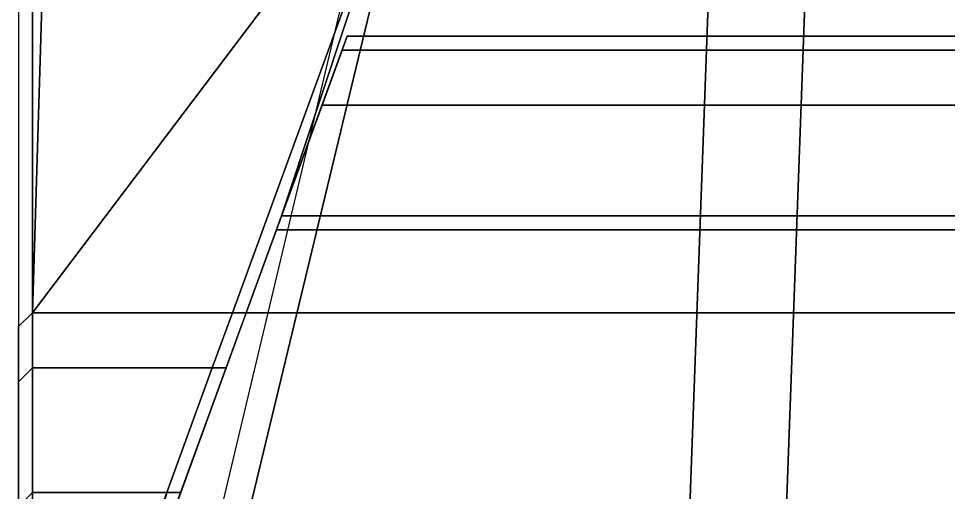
# Model space of a CAD drawing. Header units: millimetres. Extents: x -0.9 to 1, y -2.1 to 9.
# Drawn here: x -0.84 to -0.167, y -0.12 to 0.223 of the extents above; entities that cross this region are included whole.
import ezdxf

# ---------------------------------------------------------------- set-up
doc = ezdxf.new("R2010")
doc.units = ezdxf.units.MM
for name, color, linetype in [('fenders', 6, 'Continuous'), ('frame', 5, 'Continuous'), ('inside', 3, 'Continuous'), ('tent', 4, 'Continuous')]:
    doc.layers.add(name, color=color, linetype=linetype)

msp = doc.modelspace()

# ---------------------------------------------------------------- linework, layer by layer
for points in [[(-0.55, 0.38, 0.58), (-0.68519, 0.01, 0.58), (-0.68519, 0.01, 0.59), (-0.55, 0.38, 0.59)], [(0.55, 0.38, 0.58), (0.68519, 0.01, 0.58), (-0.68519, 0.01, 0.58), (-0.55, 0.38, 0.58)], [(-0.60212, 0.21, 0.8), (-0.67519, 0.01, 0.88), (-0.65327, 0.07, 0.88), (-0.60212, 0.21, 0.85)], [(-0.67519, 0.01, 0.8), (-0.67519, 0.01, 0.88), (-0.60212, 0.21, 0.8), (-0.67519, 0.01, 0.8)], [(-0.60212, 0.21, 0.85), (-0.65327, 0.07, 0.88), (-0.62038, 0.16, 0.88), (-0.60577, 0.2, 0.87)], [(0.60577, 0.2, 0.87), (0.60212, 0.21, 0.85), (-0.60212, 0.21, 0.85), (-0.60577, 0.2, 0.87)], [(0.60212, 0.21, 0.85), (0.60212, 0.21, 0.8), (-0.60212, 0.21, 0.8), (-0.60212, 0.21, 0.85)], [(-0.60577, 0.2, 0.87), (-0.62038, 0.16, 0.88), (0.62038, 0.16, 0.88), (0.60577, 0.2, 0.87)], [(-0.62038, 0.16, 0.88), (-0.65327, 0.07, 0.88), (0.65327, 0.07, 0.88), (0.62038, 0.16, 0.88)], [(-0.64962, 0.08, 0.8), (-0.64962, 0.08, 0.59), (-0.67519, 0.01, 0.59), (-0.67519, 0.01, 0.8)], [(0.64962, 0.08, 0.8), (0.64962, 0.08, 0.59), (-0.64962, 0.08, 0.59), (-0.64962, 0.08, 0.8)], [(-0.65327, 0.07, 0.88), (-0.67519, 0.01, 0.88), (0.67519, 0.01, 0.88), (0.65327, 0.07, 0.88)], [(-0.67519, 0.01, 0.88), (-0.73, -0.14, 0.865), (0.73, -0.14, 0.865), (0.67519, 0.01, 0.88)], [(-0.73, -0.14, 0.8), (-0.73, -0.14, 0.865), (-0.67519, 0.01, 0.88), (-0.73, -0.14, 0.8)], [(-0.73, -0.14, 0.8), (-0.67519, 0.01, 0.88), (-0.67519, 0.01, 0.8), (-0.73, -0.14, 0.8)], [(-0.73, -0.14, 0.8), (-0.67519, 0.01, 0.8), (-0.73, -0.14, 0.76), (-0.73, -0.14, 0.8)], [(-0.73, -0.14, 0.76), (-0.67519, 0.01, 0.8), (-0.72269, -0.12, 0.75), (-0.73, -0.14, 0.76)], [(-0.67519, 0.01, 0.8), (-0.68981, -0.03, 0.66), (-0.72269, -0.12, 0.75), (-0.67519, 0.01, 0.8)], [(-0.68519, 0.01, 0.5), (-0.69981, -0.03, 0.61), (-0.69981, -0.03, 0.66), (-0.68519, 0.01, 0.59)], [(-0.68519, 0.01, 0.59), (-0.69981, -0.03, 0.66), (-0.68981, -0.03, 0.66), (-0.67519, 0.01, 0.59)], [(-0.67519, 0.01, 0.8), (-0.67519, 0.01, 0.59), (-0.68981, -0.03, 0.66), (-0.67519, 0.01, 0.8)], [(-0.69981, -0.03, 0.61), (-0.73269, -0.12, 0.72), (-0.73269, -0.12, 0.75), (-0.69981, -0.03, 0.66)], [(-0.69981, -0.03, 0.66), (-0.73269, -0.12, 0.75), (-0.72269, -0.12, 0.75), (-0.68981, -0.03, 0.66)], [(-0.73269, -0.12, 0.72), (-0.76045, -0.23, 0.79), (-0.74, -0.14, 0.76), (-0.73269, -0.12, 0.75)], [(-0.73269, -0.12, 0.75), (-0.74, -0.14, 0.76), (-0.73, -0.14, 0.76), (-0.72269, -0.12, 0.75)]]:
    msp.add_3dface(points)
at = {"layer": 'fenders'}
for points in [[(-0.84, 0.67, 0.38), (-0.84, 0, 0.38), (-0.83, 0.01, 0.41), (-0.83, 0.67, 0.41)], [(-0.81, 0.67, 0.41), (-0.83, 0.01, 0.41), (-0.55, 0.38, 0.41), (-0.45, 0.67, 0.41)], [(-0.83, 0.67, 0.41), (-0.83, 0.01, 0.41), (-0.83, 0.01, 0.41), (-0.81, 0.67, 0.41)], [(-0.83, 0.01, 0.41), (-0.83, 0.01, 0.41), (-0.68519, 0.01, 0.41), (-0.55, 0.38, 0.41)], [(-0.55, 0.38, 0.41), (-0.68519, 0.01, 0.41), (-0.68519, 0.01, 0.58), (-0.55, 0.38, 0.58)], [(-0.84, 0, 0.49), (-0.84, -0.04, 0.6), (-0.83, -0.03, 0.61), (-0.83, 0.01, 0.5)], [(-0.84, 0, 0.38), (-0.84, 0, 0.49), (-0.83, 0.01, 0.5), (-0.83, 0.01, 0.41)], [(-0.69981, -0.03, 0.61), (-0.68519, 0.01, 0.5), (-0.83, 0.01, 0.5), (-0.83, -0.03, 0.61)], [(-0.68519, 0.01, 0.5), (-0.68519, 0.01, 0.41), (-0.83, 0.01, 0.41), (-0.83, 0.01, 0.5)], [(-0.84, -0.04, 0.48), (-0.84, -0.07, 0.58), (-0.84, -0.04, 0.6), (-0.84, 0, 0.49)], [(-0.84, -0.04, 0.37), (-0.84, -0.04, 0.48), (-0.84, 0, 0.49), (-0.84, 0, 0.38)], [(-0.84, -0.04, 0.6), (-0.84, -0.13, 0.71), (-0.83, -0.12, 0.72), (-0.83, -0.03, 0.61)], [(-0.73269, -0.12, 0.72), (-0.69981, -0.03, 0.61), (-0.83, -0.03, 0.61), (-0.83, -0.12, 0.72)], [(-0.84, -0.07, 0.58), (-0.84, -0.15, 0.69), (-0.84, -0.13, 0.71), (-0.84, -0.04, 0.6)], [(-0.84, -0.13, 0.71), (-0.84, -0.24, 0.78), (-0.83, -0.23, 0.79), (-0.83, -0.12, 0.72)], [(-0.76045, -0.23, 0.79), (-0.73269, -0.12, 0.72), (-0.83, -0.12, 0.72), (-0.83, -0.23, 0.79)]]:
    msp.add_3dface(points, dxfattribs=at)
at = {"layer": 'frame'}
for points in [[(-0.37, -0.56, 0.58), (-0.3, -0.56, 0.58), (-0.27, 0.26, 0.58), (-0.34, 0.26, 0.58)], [(-0.27, 0.26, 0.45), (-0.3, -0.56, 0.45), (-0.37, -0.56, 0.45), (-0.34, 0.26, 0.45)], [(-0.34, 0.26, 0.45), (-0.37, -0.56, 0.45), (-0.37, -0.56, 0.58), (-0.34, 0.26, 0.58)], [(-0.27, 0.26, 0.58), (-0.3, -0.56, 0.58), (-0.3, -0.56, 0.45), (-0.27, 0.26, 0.45)]]:
    msp.add_3dface(points, dxfattribs=at)
at = {"layer": 'inside'}
for points in [[(-0.64962, 0.08, 0.59), (-0.55, 0.38, 0.59), (-0.68519, 0.01, 0.59), (-0.67519, 0.01, 0.59)], [(-0.55, 0.38, 0.59), (-0.64962, 0.08, 0.59), (0.64962, 0.08, 0.59), (0.55, 0.38, 0.59)]]:
    msp.add_3dface(points, dxfattribs=at)
at = {"layer": 'tent'}
for points in [[(-0.53, 0.46, 1.71), (-0.55, 0.47, 1.69), (-0.75, -0.37, 1.85), (-0.73, -0.37, 1.88)], [(0.53, 0.46, 1.71), (-0.53, 0.46, 1.71), (-0.73, -0.37, 1.88), (0.73, -0.37, 1.88)]]:
    msp.add_3dface(points, dxfattribs=at)

doc.saveas('drawing.dxf')
